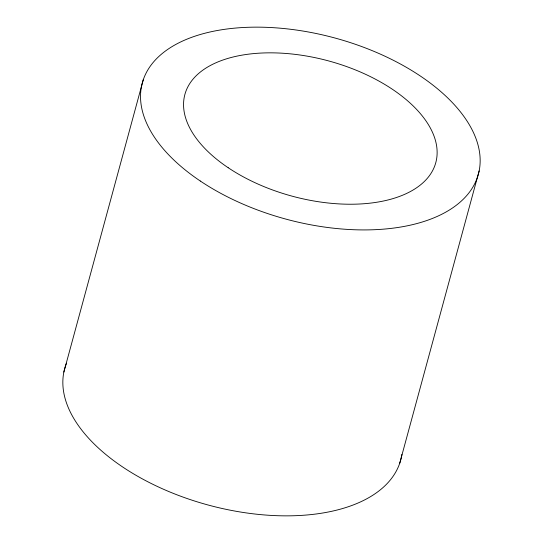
<?xml version="1.0" encoding="UTF-8"?>
<svg xmlns="http://www.w3.org/2000/svg" width="543" height="543" viewBox="0 0 543 543"><rect width="100%" height="100%" fill="white"/><g stroke="black" fill="none" stroke-linecap="round" stroke-linejoin="round"><path stroke-width="0.81" d="M63.864 372.05L143.304 79.665M399.696 463.335L479.136 170.95M401.888 454.396A174.12 93.81 15.2 0 1 208.023 504.983A174.12 93.81 15.2 0 1 66.504 363.226M200.313 181.029A174.12 93.81 15.2 0 0 477.378 177.412A174.12 93.81 15.2 0 0 253.337 27.17A174.12 93.81 15.2 0 0 200.313 181.029M228.189 167.726A130.001 70.04 15.2 0 0 435.052 165.031A130.001 70.04 15.2 0 0 267.78 52.854A130.001 70.04 15.2 0 0 228.189 167.726"/></g></svg>
